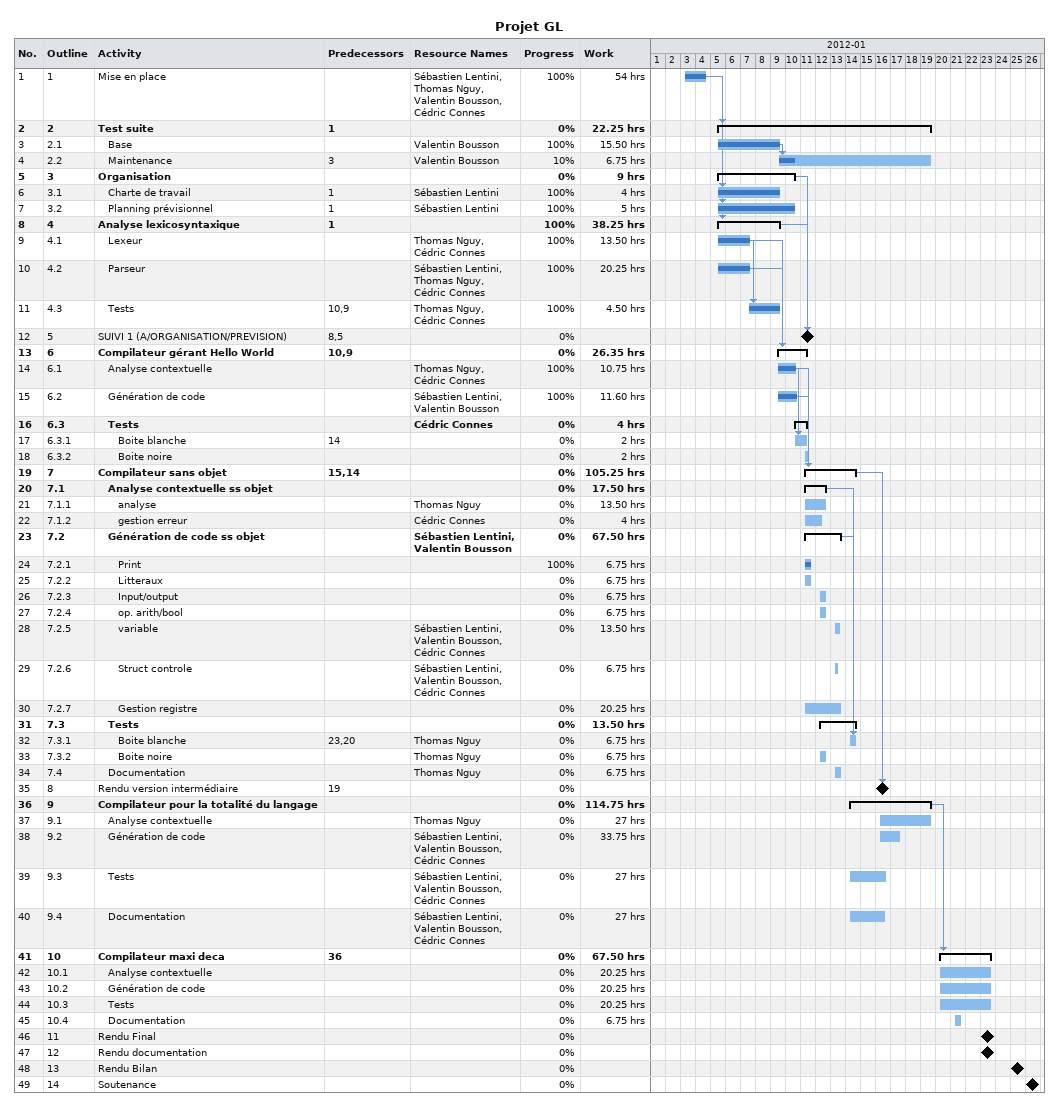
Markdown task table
Projet GL

| ID | WBS | Task | Start | Finish | Predecessors | Resources | % complete | Work (h) |
|---|---|---|---|---|---|---|---|---|
| 1 | 1 | Mise en place | 2012-01-03 | 2012-01-04 |  | Sébastien Lentini, Thomas Nguy, Valentin Bousson, Cédric Connes | 100 | 54 |
| 2 | 2 | **Test suite** | 2012-01-05 | 2012-01-19 | 1 |  | 0 | 22.25 |
| 3 | 2.1 | Base | 2012-01-05 | 2012-01-09 |  | Valentin Bousson | 100 | 15.50 |
| 4 | 2.2 | Maintenance | 2012-01-09 | 2012-01-19 | 3 | Valentin Bousson | 10 | 6.75 |
| 5 | 3 | **Organisation** | 2012-01-05 | 2012-01-10 |  |  | 0 | 9 |
| 6 | 3.1 | Charte de travail | 2012-01-05 | 2012-01-09 | 1 | Sébastien Lentini | 100 | 4 |
| 7 | 3.2 | Planning prévisionnel | 2012-01-05 | 2012-01-10 | 1 | Sébastien Lentini | 100 | 5 |
| 8 | 4 | **Analyse lexicosyntaxique** | 2012-01-05 | 2012-01-09 | 1 |  | 100 | 38.25 |
| 9 | 4.1 | Lexeur | 2012-01-05 | 2012-01-07 |  | Thomas Nguy, Cédric Connes | 100 | 13.50 |
| 10 | 4.2 | Parseur | 2012-01-05 | 2012-01-07 |  | Sébastien Lentini, Thomas Nguy, Cédric Connes | 100 | 20.25 |
| 11 | 4.3 | Tests | 2012-01-07 | 2012-01-09 | 10, 9 | Thomas Nguy, Cédric Connes | 100 | 4.50 |
| 12 | 5 | SUIVI 1 (A/ORGANISATION/PREVISION) (milestone) | 2012-01-11 | 2012-01-11 | 8, 5 |  | 0 |  |
| 13 | 6 | **Compilateur gérant Hello World** | 2012-01-09 | 2012-01-11 | 10, 9 |  | 0 | 26.35 |
| 14 | 6.1 | Analyse contextuelle | 2012-01-09 | 2012-01-10 |  | Thomas Nguy, Cédric Connes | 100 | 10.75 |
| 15 | 6.2 | Génération de code | 2012-01-09 | 2012-01-10 |  | Sébastien Lentini, Valentin Bousson | 100 | 11.60 |
| 16 | 6.3 | **Tests** | 2012-01-10 | 2012-01-11 |  | Cédric Connes | 0 | 4 |
| 17 | 6.3.1 | Boite blanche | 2012-01-10 | 2012-01-11 | 14 |  | 0 | 2 |
| 18 | 6.3.2 | Boite noire | 2012-01-11 | 2012-01-11 |  |  | 0 | 2 |
| 19 | 7 | **Compilateur sans objet** | 2012-01-11 | 2012-01-14 | 15, 14 |  | 0 | 105.25 |
| 20 | 7.1 | **Analyse contextuelle ss objet** | 2012-01-11 | 2012-01-12 |  |  | 0 | 17.50 |
| 21 | 7.1.1 | analyse | 2012-01-11 | 2012-01-12 |  | Thomas Nguy | 0 | 13.50 |
| 22 | 7.1.2 | gestion erreur | 2012-01-11 | 2012-01-12 |  | Cédric Connes | 0 | 4 |
| 23 | 7.2 | **Génération de code ss objet** | 2012-01-11 | 2012-01-13 |  | Sébastien Lentini, Valentin Bousson | 0 | 67.50 |
| 24 | 7.2.1 | Print | 2012-01-11 | 2012-01-11 |  |  | 100 | 6.75 |
| 25 | 7.2.2 | Litteraux | 2012-01-11 | 2012-01-11 |  |  | 0 | 6.75 |
| 26 | 7.2.3 | Input/output | 2012-01-12 | 2012-01-12 |  |  | 0 | 6.75 |
| 27 | 7.2.4 | op. arith/bool | 2012-01-12 | 2012-01-12 |  |  | 0 | 6.75 |
| 28 | 7.2.5 | variable | 2012-01-13 | 2012-01-13 |  | Sébastien Lentini, Valentin Bousson, Cédric Connes | 0 | 13.50 |
| 29 | 7.2.6 | Struct controle | 2012-01-13 | 2012-01-13 |  | Sébastien Lentini, Valentin Bousson, Cédric Connes | 0 | 6.75 |
| 30 | 7.2.7 | Gestion registre | 2012-01-11 | 2012-01-13 |  |  | 0 | 20.25 |
| 31 | 7.3 | **Tests** | 2012-01-12 | 2012-01-14 |  |  | 0 | 13.50 |
| 32 | 7.3.1 | Boite blanche | 2012-01-14 | 2012-01-14 | 23, 20 | Thomas Nguy | 0 | 6.75 |
| 33 | 7.3.2 | Boite noire | 2012-01-12 | 2012-01-12 |  | Thomas Nguy | 0 | 6.75 |
| 34 | 7.4 | Documentation | 2012-01-13 | 2012-01-13 |  | Thomas Nguy | 0 | 6.75 |
| 35 | 8 | Rendu version intermédiaire (milestone) | 2012-01-16 | 2012-01-16 | 19 |  | 0 |  |
| 36 | 9 | **Compilateur pour la totalité du langage** | 2012-01-14 | 2012-01-19 |  |  | 0 | 114.75 |
| 37 | 9.1 | Analyse contextuelle | 2012-01-16 | 2012-01-19 |  | Thomas Nguy | 0 | 27 |
| 38 | 9.2 | Génération de code | 2012-01-16 | 2012-01-17 |  | Sébastien Lentini, Valentin Bousson, Cédric Connes | 0 | 33.75 |
| 39 | 9.3 | Tests | 2012-01-14 | 2012-01-16 |  | Sébastien Lentini, Valentin Bousson, Cédric Connes | 0 | 27 |
| 40 | 9.4 | Documentation | 2012-01-14 | 2012-01-16 |  | Sébastien Lentini, Valentin Bousson, Cédric Connes | 0 | 27 |
| 41 | 10 | **Compilateur maxi deca** | 2012-01-20 | 2012-01-23 | 36 |  | 0 | 67.50 |
| 42 | 10.1 | Analyse contextuelle | 2012-01-20 | 2012-01-23 |  |  | 0 | 20.25 |
| 43 | 10.2 | Génération de code | 2012-01-20 | 2012-01-23 |  |  | 0 | 20.25 |
| 44 | 10.3 | Tests | 2012-01-20 | 2012-01-23 |  |  | 0 | 20.25 |
| 45 | 10.4 | Documentation | 2012-01-21 | 2012-01-21 |  |  | 0 | 6.75 |
| 46 | 11 | Rendu Final (milestone) | 2012-01-23 | 2012-01-23 |  |  | 0 |  |
| 47 | 12 | Rendu documentation (milestone) | 2012-01-23 | 2012-01-23 |  |  | 0 |  |
| 48 | 13 | Rendu Bilan (milestone) | 2012-01-25 | 2012-01-25 |  |  | 0 |  |
| 49 | 14 | Soutenance (milestone) | 2012-01-26 | 2012-01-26 |  |  | 0 |  |
